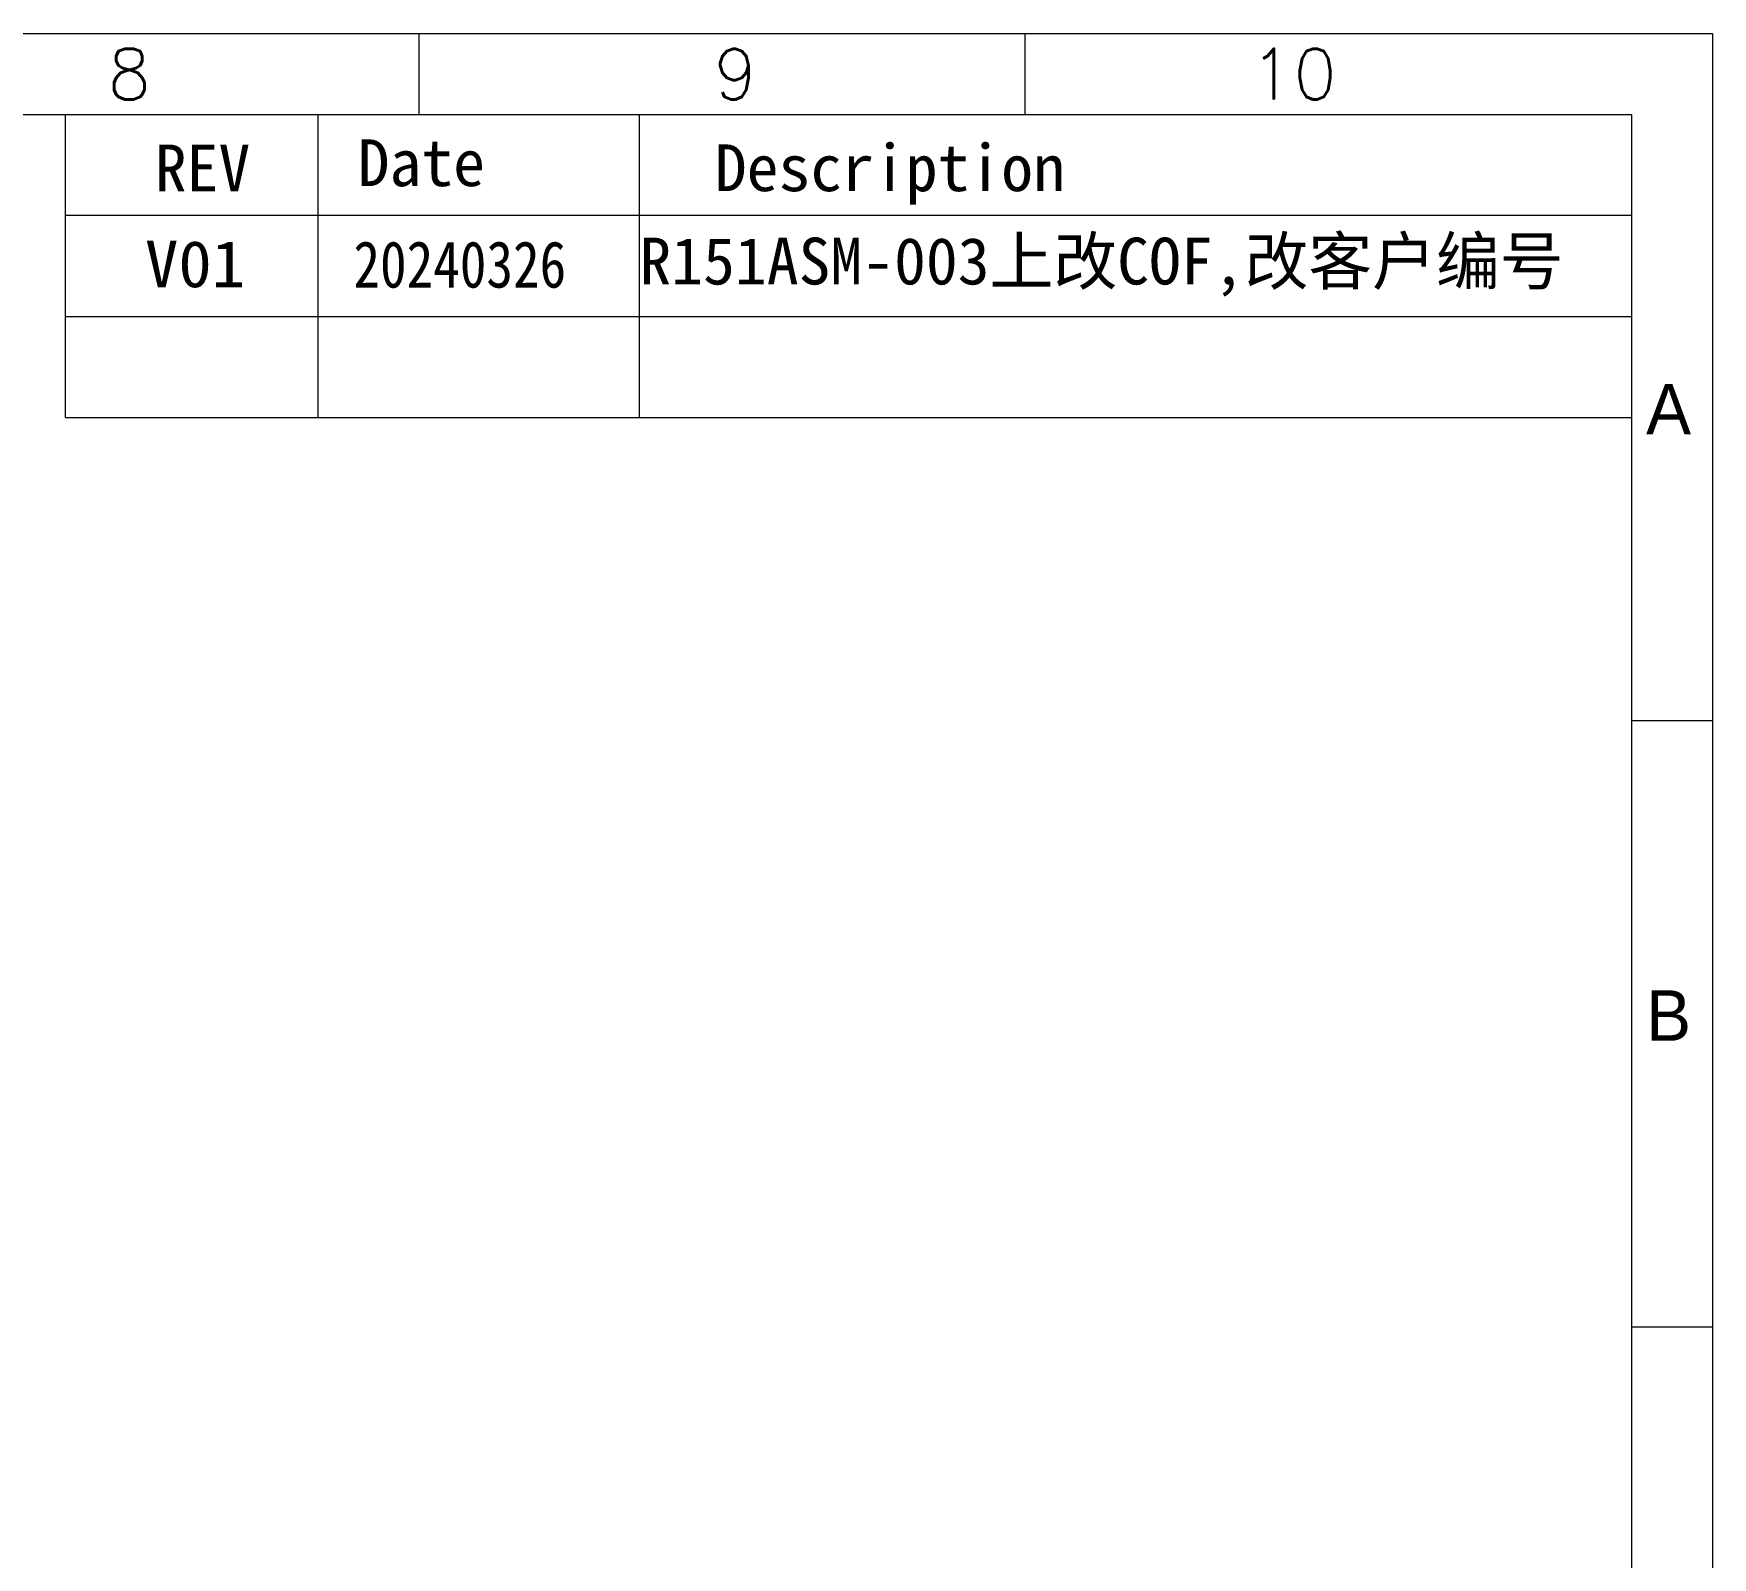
# Model space of a CAD drawing. Header units: millimetres. Extents: x -19 to 3409, y 490 to 920.
# Drawn here: x 2621.8 to 2705.8, y 788.3 to 864.5 of the extents above; entities that cross this region are included whole.
import ezdxf
from ezdxf.enums import TextEntityAlignment as Align

# ---------------------------------------------------------------- set-up
doc = ezdxf.new("R2010")
doc.units = ezdxf.units.MM
doc.layers.add('图框', color=7, linetype='Continuous', lineweight=5)
doc.styles.get("Standard").update_dxf_attribs({"font": 'txt', "bigfont": 'gbcbig.shx'})
doc.styles.add('汉字', font='')
doc.styles.get('汉字').set_extended_font_data('SimSun')

msp = doc.modelspace()

# ---------------------------------------------------------------- linework, layer by layer
at = {"layer": '图框', "color": 7, "linetype": 'ByBlock', "lineweight": 5, "ltscale": 0.55}
for p, q in [((2394.5589, 864.5204), (2705.751, 864.5204)), ((2641.0873, 860.4784), (2641.0873, 864.5204)), ((2671.3981, 860.4784), (2671.3981, 864.5204)), ((2705.751, 864.5204), (2705.751, 644.2302)), ((2398.6009, 860.4784), (2701.7089, 860.4784)), ((2623.417, 845.3208), (2623.417, 860.4784)), ((2636.0484, 845.3208), (2636.0484, 860.4529)), ((2652.1143, 845.3208), (2652.1143, 860.4784)), ((2701.7089, 860.4784), (2701.7089, 648.2723)), ((2701.7089, 855.4258), (2623.417, 855.4258)), ((2623.417, 850.3733), (2701.7089, 850.3733)), ((2623.417, 845.3208), (2701.7089, 845.3208)), ((2705.751, 830.1631), (2701.7089, 830.1631)), ((2705.751, 799.8479), (2701.7089, 799.8479))]:
    msp.add_line(p, q, dxfattribs=at)

# ---------------------------------------------------------------- texts
at = {"layer": '图框', "color": 1, "linetype": 'Continuous', "lineweight": 5, "style": '汉字'}
for s, width, p, p2 in [('V01', 1.003536, (2627.3894, 851.8404), (2632.3934, 851.8404)), ('20240326', 0.80001, (2637.8083, 851.821), (2648.4461, 851.821))]:
    msp.add_text(s, height=2.3244, dxfattribs=dict(at, width=width)).set_placement(p, p2, align=Align.FIT)
at = {"layer": '图框', "color": 7, "linetype": 'ByBlock', "lineweight": 5, "ltscale": 0.55}
for s, insert, char_height, width, attachment_point in [('8', (2625.5161, 863.7592), 2.5263, 4.300321, 1), ('9', (2655.8269, 863.7592), 2.5263, 4.300321, 1), ('10', (2686.9694, 863.7592), 2.52627, 4.300321, 3), ('{\\fSimSun|b0|i0|c134|p2;REV}', (2627.8783, 858.97), 2.339141, 4.300321, 1), ('{\\fSimSun|b0|i0|c134|p2;Date}', (2638.0198, 859.2341), 2.339141, 4.300321, 1), ('{\\fSimSun|b0|i0|c134|p2;Description}', (2655.8752, 858.9836), 2.339141, 19.440269, 1), ('{\\f\uffd0ￂﾼﾚￃ\ufff7\ufff3w|b0|i0|c136|p54;A}', (2704.6849, 844.48), 2.526272, 4.300321, 9), ('{\\f\uffd0ￂﾼﾚￃ\ufff7\ufff3w|b0|i0|c134|p54;B}', (2704.6849, 814.1692), 2.526272, 4.300321, 9)]:
    msp.add_mtext(s, dxfattribs=dict(at, insert=insert, char_height=char_height, width=width, attachment_point=attachment_point))
at = {"layer": '图框', "color": 1, "linetype": 'ByBlock', "lineweight": 5, "ltscale": 0.55, "insert": (2652.1081, 854.3173), "char_height": 2.339141, "width": 58.012717, "attachment_point": 1, "style": '汉字'}
msp.add_mtext('R151ASM-003上改COF,改客户编号', dxfattribs=at)

doc.saveas('drawing.dxf')
